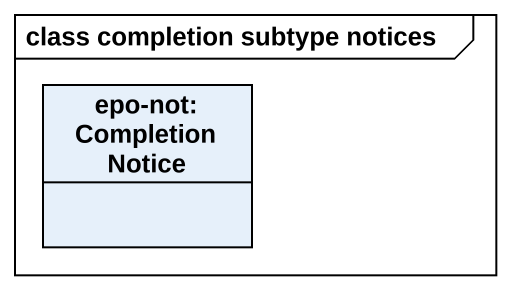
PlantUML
@startuml
mainframe class completion subtype notices
hide circle
hide empty members
class "epo-not:CompletionNotice" as epo_not_CompletionNotice
@enduml
